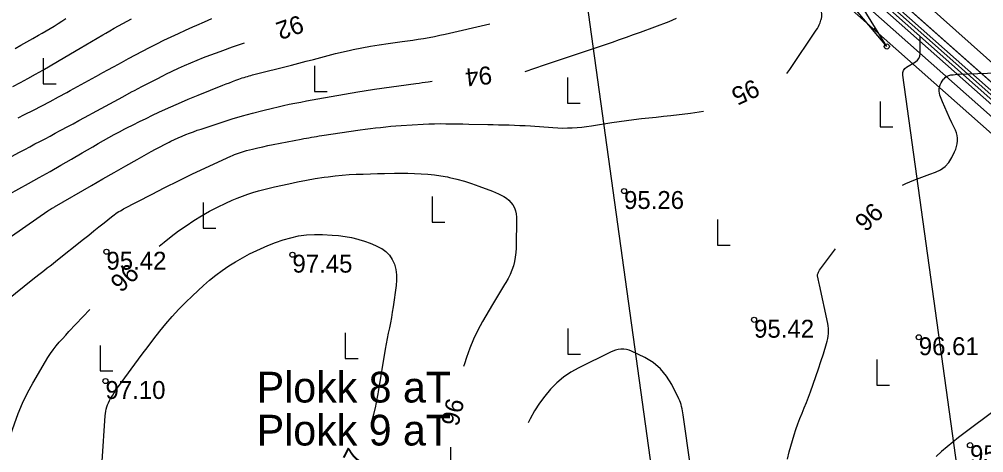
# Model space of a CAD drawing. Extents: x 672122 to 672963, y 6494983 to 6496223.
# Drawn here: x 672265.1 to 672340.4, y 6496023.6 to 6496057.5 of the extents above; entities that cross this region are included whole.
import ezdxf

# ---------------------------------------------------------------- set-up
doc = ezdxf.new("R2010")
doc.units = 0
for name, color, linetype in [('Default', 7, 'Continuous'), ('HALJASTUS', 7, 'Continuous'), ('HORISONTAAL', 7, 'Continuous'), ('KORGUS', 7, 'Continuous'), ('LAMAM', 7, 'Continuous'), ('PIIR', 7, 'Continuous'), ('PIIR_ME', 7, 'Continuous'), ('PIIR_TM', 7, 'Continuous'), ('PLOKK', 7, 'Continuous'), ('RELJEEF', 7, 'Continuous')]:
    doc.layers.add(name, color=color, linetype=linetype)

# ---------------------------------------------------------------- blocks, each defined once
blk = doc.blocks.new('RAIESM')
at = {"layer": 'Default'}
for points in [[(0, 2), (0, 0)], [(0, 0), (1, 0)]]:
    blk.add_lwpolyline(points, dxfattribs=at)

msp = doc.modelspace()

# ---------------------------------------------------------------- linework, layer by layer
at = {"layer": 'HORISONTAAL'}
for points in [[(672324.999, 6496053.213), (672325.236, 6496053.524), (672327.313, 6496056.592), (672327.4, 6496056.733), (672327.48, 6496056.878), (672327.549, 6496057.029), (672327.609, 6496057.184), (672327.678, 6496057.382), (672327.696, 6496057.441), (672327.712, 6496057.502), (672327.724, 6496057.563), (672327.734, 6496057.624), (672327.739, 6496057.686), (672327.741, 6496057.748), (672327.738, 6496057.81), (672327.732, 6496057.872), (672327.624, 6496058.661), (672327.563, 6496059.118), (672327.503, 6496059.574), (672327.446, 6496060.031), (672327.39, 6496060.488), (672327.207, 6496061.996)], [(672304.576, 6496053.376), (672306.096, 6496053.882), (672306.798, 6496054.116), (672307.499, 6496054.352), (672308.2, 6496054.588), (672308.901, 6496054.826), (672309.204, 6496054.929), (672309.753, 6496055.116), (672310.303, 6496055.303), (672310.852, 6496055.489), (672311.401, 6496055.676), (672311.95, 6496055.865), (672312.498, 6496056.057), (672313.044, 6496056.253), (672313.589, 6496056.451), (672315.816, 6496057.273), (672316.118, 6496057.398), (672316.411, 6496057.539)], [(672263.521, 6496043.368), (672265.811, 6496044.629), (672266.654, 6496045.096), (672267.494, 6496045.568), (672268.331, 6496046.047), (672269.165, 6496046.529), (672270.001, 6496047.016), (672270.416, 6496047.257), (672270.832, 6496047.497), (672271.248, 6496047.736), (672271.665, 6496047.973), (672272.089, 6496048.211), (672272.504, 6496048.439), (672272.921, 6496048.663), (672273.339, 6496048.884), (672273.489, 6496048.962), (672273.984, 6496049.216), (672274.482, 6496049.466), (672274.984, 6496049.71), (672275.487, 6496049.949), (672275.989, 6496050.184), (672276.747, 6496050.531), (672277.509, 6496050.869), (672278.276, 6496051.196), (672279.047, 6496051.514), (672280.991, 6496052.299), (672281.241, 6496052.398), (672281.492, 6496052.496), (672281.743, 6496052.592), (672281.995, 6496052.686), (672282.239, 6496052.775), (672282.37, 6496052.822), (672282.501, 6496052.868), (672282.633, 6496052.91), (672282.766, 6496052.952), (672282.899, 6496052.991), (672283.033, 6496053.029), (672283.167, 6496053.065), (672283.302, 6496053.101), (672286.352, 6496053.873), (672286.926, 6496054.02), (672287.499, 6496054.169), (672288.071, 6496054.321), (672288.643, 6496054.475), (672289.215, 6496054.626), (672289.789, 6496054.771), (672290.366, 6496054.907), (672290.943, 6496055.037), (672291.143, 6496055.081), (672291.823, 6496055.22), (672292.505, 6496055.347), (672293.19, 6496055.458), (672293.877, 6496055.558), (672294.969, 6496055.704), (672295.392, 6496055.762), (672295.815, 6496055.824), (672296.237, 6496055.89), (672296.658, 6496055.959), (672297.078, 6496056.034), (672297.498, 6496056.114), (672297.915, 6496056.202), (672298.332, 6496056.295), (672301.825, 6496057.103)], [(672264.595, 6496052.19), (672265.179, 6496052.507), (672265.761, 6496052.829), (672266.342, 6496053.153), (672266.92, 6496053.481), (672267.496, 6496053.812), (672268.07, 6496054.148), (672268.642, 6496054.486), (672269.852, 6496055.207), (672270.291, 6496055.468), (672270.732, 6496055.727), (672271.173, 6496055.986), (672271.615, 6496056.243), (672271.835, 6496056.37), (672272.168, 6496056.561), (672272.502, 6496056.752), (672272.837, 6496056.94), (672273.173, 6496057.128), (672273.51, 6496057.313), (672273.847, 6496057.497)], [(672264.762, 6496055.181), (672265.221, 6496055.433), (672265.679, 6496055.687), (672266.135, 6496055.943), (672266.591, 6496056.202), (672266.87, 6496056.362), (672267.184, 6496056.544), (672267.496, 6496056.729), (672267.805, 6496056.919), (672268.112, 6496057.111), (672268.418, 6496057.306), (672268.723, 6496057.502)], [(672265.001, 6496049.756), (672265.502, 6496050.011), (672266.19, 6496050.362), (672266.844, 6496050.698), (672267.496, 6496051.038), (672268.145, 6496051.382), (672268.793, 6496051.73), (672269.065, 6496051.877), (672269.639, 6496052.19), (672270.213, 6496052.504), (672270.786, 6496052.82), (672271.358, 6496053.139), (672271.385, 6496053.154), (672271.943, 6496053.464), (672272.503, 6496053.773), (672273.063, 6496054.078), (672273.625, 6496054.382), (672274.159, 6496054.668), (672274.71, 6496054.96), (672275.264, 6496055.248), (672275.82, 6496055.53), (672276.379, 6496055.807), (672276.941, 6496056.078), (672277.506, 6496056.343), (672278.074, 6496056.601), (672278.645, 6496056.853), (672278.947, 6496056.985), (672279.54, 6496057.243), (672280.132, 6496057.501)], [(672264.203, 6496046.582), (672265.116, 6496047.074), (672265.511, 6496047.286), (672265.908, 6496047.497), (672266.305, 6496047.706), (672266.703, 6496047.913), (672267.101, 6496048.121), (672267.498, 6496048.329), (672267.895, 6496048.54), (672268.291, 6496048.751), (672268.393, 6496048.806), (672268.84, 6496049.047), (672269.286, 6496049.288), (672269.731, 6496049.53), (672270.176, 6496049.772), (672271.146, 6496050.301), (672271.823, 6496050.67), (672272.501, 6496051.038), (672273.18, 6496051.404), (672273.859, 6496051.77), (672274.096, 6496051.897), (672274.659, 6496052.196), (672275.223, 6496052.492), (672275.791, 6496052.782), (672276.359, 6496053.07), (672276.542, 6496053.161), (672277.023, 6496053.396), (672277.507, 6496053.624), (672277.995, 6496053.843), (672278.486, 6496054.056), (672278.981, 6496054.26), (672279.478, 6496054.459), (672279.977, 6496054.65), (672280.479, 6496054.836), (672280.986, 6496055.019), (672281.744, 6496055.288), (672282.504, 6496055.554), (672282.68, 6496055.614)], [(672334.043, 6496044.492), (672334.314, 6496044.615), (672334.927, 6496044.877), (672335.549, 6496045.119), (672336.176, 6496045.346), (672336.611, 6496045.496), (672337.016, 6496045.693), (672337.373, 6496045.943), (672337.661, 6496046.27), (672337.901, 6496046.65), (672338.113, 6496047.099), (672338.196, 6496047.303), (672338.265, 6496047.51), (672338.311, 6496047.724), (672338.342, 6496047.941), (672338.344, 6496048.158), (672338.322, 6496048.371), (672338.266, 6496048.578), (672338.186, 6496048.78), (672337.9, 6496049.354), (672337.705, 6496049.76), (672337.517, 6496050.169), (672337.339, 6496050.583), (672337.169, 6496050.999), (672336.964, 6496051.517), (672336.918, 6496051.678), (672336.893, 6496051.84), (672336.901, 6496052.004), (672336.93, 6496052.169), (672336.986, 6496052.329), (672337.056, 6496052.482), (672337.144, 6496052.625), (672337.246, 6496052.762), (672337.288, 6496052.811), (672337.403, 6496052.919), (672337.529, 6496053.006), (672337.671, 6496053.065), (672337.824, 6496053.103), (672337.985, 6496053.123), (672338.148, 6496053.139), (672338.31, 6496053.151), (672338.473, 6496053.16), (672342.134, 6496053.301)], [(672263.622, 6496039.911), (672267.319, 6496042.476), (672267.336, 6496042.488), (672267.354, 6496042.5), (672267.372, 6496042.511), (672267.391, 6496042.523), (672267.464, 6496042.568), (672267.482, 6496042.579), (672267.5, 6496042.59), (672267.519, 6496042.601), (672267.537, 6496042.612), (672267.61, 6496042.656), (672267.666, 6496042.688), (672267.721, 6496042.721), (672267.776, 6496042.753), (672267.832, 6496042.785), (672270.724, 6496044.459), (672271.613, 6496044.972), (672272.503, 6496045.482), (672273.395, 6496045.989), (672274.289, 6496046.494), (672275.386, 6496047.111), (672275.733, 6496047.303), (672276.082, 6496047.491), (672276.434, 6496047.673), (672276.789, 6496047.851), (672276.93, 6496047.921), (672277.216, 6496048.059), (672277.505, 6496048.192), (672277.796, 6496048.319), (672278.09, 6496048.441), (672278.385, 6496048.557), (672278.683, 6496048.669), (672278.982, 6496048.775), (672279.284, 6496048.877), (672280.92, 6496049.411), (672281.713, 6496049.661), (672282.508, 6496049.898), (672283.309, 6496050.118), (672284.113, 6496050.327), (672284.85, 6496050.51), (672285.289, 6496050.615), (672285.729, 6496050.715), (672286.171, 6496050.809), (672286.613, 6496050.898), (672287.057, 6496050.982), (672287.501, 6496051.066), (672287.945, 6496051.148), (672288.389, 6496051.228), (672291.523, 6496051.79), (672291.686, 6496051.818), (672291.848, 6496051.846), (672292.011, 6496051.873), (672292.174, 6496051.899), (672292.337, 6496051.924), (672292.5, 6496051.949), (672292.664, 6496051.972), (672292.827, 6496051.995), (672296.056, 6496052.434), (672296.297, 6496052.468), (672296.538, 6496052.502), (672296.779, 6496052.536), (672297.019, 6496052.572), (672297.329, 6496052.618)], [(672263.418, 6496034.945), (672266.159, 6496037.144), (672266.381, 6496037.322), (672266.603, 6496037.498), (672266.827, 6496037.673), (672267.051, 6496037.848), (672267.275, 6496038.022), (672267.499, 6496038.197), (672267.722, 6496038.372), (672267.944, 6496038.549), (672270.109, 6496040.272), (672270.508, 6496040.59), (672270.907, 6496040.909), (672271.306, 6496041.228), (672271.704, 6496041.548), (672272.276, 6496042.008), (672272.389, 6496042.096), (672272.504, 6496042.181), (672272.622, 6496042.264), (672272.741, 6496042.344), (672272.862, 6496042.42), (672272.985, 6496042.494), (672273.11, 6496042.565), (672273.236, 6496042.633), (672275.411, 6496043.767), (672276.459, 6496044.304), (672277.512, 6496044.831), (672278.572, 6496045.343), (672279.637, 6496045.846), (672281.594, 6496046.752), (672281.742, 6496046.819), (672281.892, 6496046.882), (672282.042, 6496046.942), (672282.194, 6496047), (672282.348, 6496047.053), (672282.503, 6496047.102), (672282.659, 6496047.147), (672282.816, 6496047.188), (672283.3, 6496047.305), (672283.7, 6496047.4), (672284.101, 6496047.491), (672284.504, 6496047.576), (672284.907, 6496047.658), (672287.101, 6496048.088), (672287.301, 6496048.126), (672287.5, 6496048.164), (672287.701, 6496048.199), (672287.901, 6496048.234), (672288.102, 6496048.267), (672288.302, 6496048.3), (672288.503, 6496048.331), (672288.704, 6496048.361), (672291.705, 6496048.8), (672292.103, 6496048.856), (672292.501, 6496048.91), (672292.899, 6496048.96), (672293.298, 6496049.007), (672293.698, 6496049.049), (672294.098, 6496049.087), (672294.498, 6496049.118), (672294.899, 6496049.146), (672296.61, 6496049.251), (672297.055, 6496049.273), (672297.5, 6496049.289), (672297.946, 6496049.295), (672298.391, 6496049.294), (672298.837, 6496049.288), (672299.282, 6496049.28), (672299.728, 6496049.272), (672300.174, 6496049.262), (672301.663, 6496049.228), (672302.081, 6496049.218), (672302.5, 6496049.209), (672302.919, 6496049.2), (672303.337, 6496049.192), (672303.756, 6496049.18), (672304.174, 6496049.164), (672304.592, 6496049.141), (672305.01, 6496049.113), (672306.746, 6496048.985), (672307.123, 6496048.965), (672307.5, 6496048.954), (672307.878, 6496048.957), (672308.255, 6496048.97), (672308.633, 6496048.996), (672309.009, 6496049.03), (672309.384, 6496049.076), (672309.758, 6496049.13), (672311.352, 6496049.384), (672311.926, 6496049.471), (672312.502, 6496049.552), (672313.079, 6496049.624), (672313.656, 6496049.689), (672314.234, 6496049.751), (672314.812, 6496049.814), (672315.39, 6496049.878), (672315.968, 6496049.943), (672316.156, 6496049.964), (672316.828, 6496050.042), (672317.499, 6496050.125), (672318.169, 6496050.213), (672318.513, 6496050.26)], [(672276.016, 6496039.725), (672276.391, 6496040.033), (672276.953, 6496040.478), (672277.524, 6496040.91), (672278.11, 6496041.322), (672278.705, 6496041.721), (672279.321, 6496042.101), (672279.936, 6496042.453), (672280.565, 6496042.777), (672281.205, 6496043.082), (672281.705, 6496043.307), (672282.106, 6496043.477), (672282.51, 6496043.637), (672282.92, 6496043.782), (672283.334, 6496043.916), (672283.752, 6496044.037), (672284.172, 6496044.153), (672284.595, 6496044.259), (672285.019, 6496044.358), (672286.123, 6496044.605), (672286.813, 6496044.75), (672287.505, 6496044.883), (672288.2, 6496044.999), (672288.897, 6496045.104), (672289.202, 6496045.145), (672289.749, 6496045.212), (672290.297, 6496045.269), (672290.847, 6496045.31), (672291.397, 6496045.34), (672291.949, 6496045.36), (672292.5, 6496045.378), (672293.052, 6496045.391), (672293.603, 6496045.402), (672294.394, 6496045.414), (672294.912, 6496045.417), (672295.429, 6496045.415), (672295.947, 6496045.403), (672296.465, 6496045.386), (672296.981, 6496045.351), (672297.495, 6496045.3), (672298.005, 6496045.223), (672298.514, 6496045.13), (672298.675, 6496045.096), (672299.258, 6496044.959), (672299.836, 6496044.804), (672300.406, 6496044.622), (672300.971, 6496044.421), (672302.042, 6496044.011), (672302.269, 6496043.918), (672302.492, 6496043.819)], [(672302.492, 6496043.819), (672302.711, 6496043.71), (672302.927, 6496043.595), (672303.128, 6496043.461), (672303.313, 6496043.31), (672303.474, 6496043.134), (672303.619, 6496042.942), (672303.744, 6496042.707), (672303.833, 6496042.479), (672303.879, 6496042.24), (672303.899, 6496041.992), (672303.872, 6496039.577), (672303.854, 6496039.223), (672303.815, 6496038.872), (672303.748, 6496038.526), (672303.661, 6496038.182), (672303.546, 6496037.847), (672303.414, 6496037.519), (672303.256, 6496037.203), (672303.082, 6496036.895), (672302.978, 6496036.728), (672302.741, 6496036.341), (672302.505, 6496035.953), (672302.271, 6496035.563), (672302.04, 6496035.172), (672301.261, 6496033.846), (672300.889, 6496033.162), (672300.55, 6496032.464), (672300.257, 6496031.745), (672299.997, 6496031.012), (672299.839, 6496030.515), (672299.782, 6496030.327)], [(672271.556, 6496022.93), (672271.796, 6496026.466), (672271.815, 6496026.642), (672271.841, 6496026.817), (672271.879, 6496026.989), (672271.925, 6496027.16), (672271.983, 6496027.327), (672272.05, 6496027.491), (672272.128, 6496027.649), (672272.214, 6496027.804), (672272.265, 6496027.888), (672272.385, 6496028.081), (672272.508, 6496028.271), (672272.636, 6496028.459), (672272.767, 6496028.644), (672274.69, 6496031.281), (672275.139, 6496031.886), (672275.596, 6496032.486), (672276.064, 6496033.077), (672276.539, 6496033.662), (672277.03, 6496034.233), (672277.536, 6496034.79), (672278.064, 6496035.327), (672278.606, 6496035.849), (672279.468, 6496036.647), (672279.938, 6496037.06), (672280.422, 6496037.456), (672280.927, 6496037.826), (672281.444, 6496038.179), (672281.978, 6496038.507), (672282.52, 6496038.821), (672283.074, 6496039.113), (672283.636, 6496039.391), (672283.922, 6496039.526), (672284.498, 6496039.778), (672285.082, 6496040.009), (672285.678, 6496040.208), (672286.281, 6496040.385), (672286.894, 6496040.516), (672287.51, 6496040.608), (672288.132, 6496040.641), (672288.758, 6496040.635), (672289.517, 6496040.591), (672290.023, 6496040.547), (672290.525, 6496040.483), (672291.022, 6496040.389), (672291.516, 6496040.276), (672291.602, 6496040.253), (672292.045, 6496040.12), (672292.479, 6496039.966)], [(672292.479, 6496039.966), (672292.9, 6496039.78), (672293.313, 6496039.573), (672293.381, 6496039.536), (672293.713, 6496039.298), (672293.998, 6496039.022), (672294.211, 6496038.687), (672294.377, 6496038.313), (672294.474, 6496037.904), (672294.534, 6496037.493), (672294.539, 6496037.076), (672294.508, 6496036.657), (672294.273, 6496034.992), (672294.21, 6496034.574), (672294.141, 6496034.157), (672294.063, 6496033.742), (672293.98, 6496033.327), (672293.896, 6496032.913), (672293.814, 6496032.498), (672293.738, 6496032.083), (672293.665, 6496031.666), (672293.1, 6496028.329), (672293.077, 6496028.191), (672293.054, 6496028.053), (672293.032, 6496027.915), (672293.01, 6496027.777), (672292.986, 6496027.639), (672292.96, 6496027.501), (672292.931, 6496027.364), (672292.899, 6496027.228), (672292.733, 6496026.56), (672292.604, 6496026.094), (672292.589, 6496026.044)], [(672325.062, 6496023.07), (672325.195, 6496023.647), (672325.585, 6496024.973), (672325.72, 6496025.404), (672325.865, 6496025.831), (672326.026, 6496026.252), (672326.197, 6496026.67), (672326.371, 6496027.086), (672326.541, 6496027.505), (672326.703, 6496027.926), (672326.861, 6496028.35), (672327.077, 6496028.949), (672327.284, 6496029.535), (672327.485, 6496030.124), (672327.677, 6496030.716), (672327.862, 6496031.31), (672328.108, 6496032.117), (672328.16, 6496032.31), (672328.204, 6496032.504), (672328.237, 6496032.7), (672328.261, 6496032.898), (672328.269, 6496033.097), (672328.266, 6496033.295), (672328.245, 6496033.492), (672328.211, 6496033.688), (672327.553, 6496036.688), (672327.527, 6496036.808), (672327.502, 6496036.928), (672327.478, 6496037.049), (672327.456, 6496037.17), (672327.411, 6496037.411), (672327.418, 6496037.5), (672327.459, 6496037.619), (672327.482, 6496037.678), (672327.509, 6496037.734), (672327.54, 6496037.788), (672327.575, 6496037.84), (672328.813, 6496039.502)], [(672264.083, 6496023.328), (672264.134, 6496023.74), (672264.203, 6496024.147), (672264.3, 6496024.549), (672264.415, 6496024.947), (672264.704, 6496025.828), (672265.003, 6496026.653), (672265.337, 6496027.462), (672265.721, 6496028.248), (672266.139, 6496029.019), (672267.123, 6496030.703), (672267.319, 6496031.021), (672267.525, 6496031.331), (672267.745, 6496031.631), (672267.975, 6496031.924), (672268.215, 6496032.209), (672268.46, 6496032.491), (672268.711, 6496032.767), (672268.965, 6496033.04), (672270.609, 6496034.763)], [(672317.5, 6496022.5), (672316.91, 6496026.542), (672316.886, 6496026.703), (672316.859, 6496026.863), (672316.831, 6496027.022), (672316.8, 6496027.182), (672316.762, 6496027.339), (672316.717, 6496027.493), (672316.659, 6496027.643), (672316.593, 6496027.791), (672316.033, 6496028.922), (672315.626, 6496029.57), (672315.15, 6496030.148), (672314.568, 6496030.621), (672313.917, 6496031.024), (672312.894, 6496031.522), (672312.694, 6496031.6), (672312.489, 6496031.654), (672312.279, 6496031.674), (672312.064, 6496031.671), (672311.849, 6496031.638), (672311.638, 6496031.59), (672311.434, 6496031.519), (672311.234, 6496031.434), (672308.766, 6496030.22), (672308.158, 6496029.876), (672307.581, 6496029.49), (672307.053, 6496029.041), (672306.557, 6496028.549), (672306.109, 6496028.008), (672305.691, 6496027.447), (672305.32, 6496026.854), (672304.98, 6496026.24), (672304.818, 6496025.919)], [(672341.71, 6496027.253), (672338.419, 6496024.768), (672337.965, 6496024.414), (672337.52, 6496024.051), (672337.086, 6496023.674), (672336.66, 6496023.287)]]:
    msp.add_lwpolyline(points, dxfattribs=at)
at = {"layer": 'KORGUS'}
for centre in [(672332.815, 6496055.323), (672312.302, 6496044.029), (672271.889, 6496039.284), (672286.413, 6496039.054), (672322.453, 6496033.968), (672335.312, 6496032.604), (672271.819, 6496029.182), (672339.314, 6496024.168)]:
    msp.add_circle(centre, 0.2, dxfattribs=at)
at = {"layer": 'LAMAM'}
for points in [[(672317.24, 6496002.335), (672309.286, 6496059.702), (672308.887, 6496061.368), (672308.178, 6496062.838), (672307.159, 6496064.114), (672305.831, 6496065.196), (672297.558, 6496070.686), (672297.285, 6496070.913), (672297.09, 6496071.183), (672296.973, 6496071.494), (672296.934, 6496071.847), (672296.934, 6496074.092)], [(672340.142, 6496009.301), (672334.069, 6496053.096), (672334.067, 6496053.286), (672334.115, 6496053.453), (672334.214, 6496053.594), (672334.364, 6496053.712), (672335.067, 6496054.133), (672335.22, 6496054.251), (672335.33, 6496054.394), (672335.396, 6496054.561), (672335.418, 6496054.753), (672335.418, 6496056.142)]]:
    msp.add_lwpolyline(points, dxfattribs=at)
at = {"layer": 'PIIR'}
msp.add_lwpolyline([(672293.532, 6496121.075), (672310.719, 6496077.612), (672451.337, 6495953.05), (672537.849, 6496036.579), (672523.487, 6496035.55), (672512.727, 6496051.69)], dxfattribs=at)
at = {"layer": 'PIIR_ME'}
for points in [[(672310.664, 6496078.434), (672451.313, 6495953.73), (672536.914, 6496036.261)], [(672312.516, 6496077.125), (672451.306, 6495954.071), (672528.719, 6496028.708)], [(672514.967, 6496013.347), (672537.141, 6496034.754), (672694.58, 6495835.886), (672700.796, 6495801.335), (672359.313, 6495763.2), (672212.647, 6495881.379), (672190.47, 6496045.088), (672310.747, 6496076.687), (672451.379, 6495951.958), (672514.967, 6496013.347)]]:
    msp.add_lwpolyline(points, dxfattribs=at)
msp.add_lwpolyline([(672189.36, 6496045.83), (672311.01, 6496077.79), (672451.35, 6495953.32), (672537.24, 6496036.24), (672695.52, 6495836.31), (672701.97, 6495800.46), (672359.01, 6495762.16), (672211.71, 6495880.85)], close=True, dxfattribs=at)
at = {"layer": 'PIIR_TM'}
msp.add_lwpolyline([(672703.144, 6495799.585), (672358.707, 6495761.12), (672210.773, 6495880.321), (672188.25, 6496046.572), (672311.273, 6496078.893), (672451.321, 6495954.682), (672537.339, 6496037.726), (672696.46, 6495836.734)], close=True, dxfattribs=at)
at = {"layer": 'PLOKK'}
for points in [[(672295.745, 6496121.752), (672313.32, 6496078.79), (672451.35, 6495955.64), (672530.13, 6496029.62)], [(672295.759, 6496121.757), (672313.771, 6496076.681), (672451.292, 6495954.752), (672534.417, 6496034.895)]]:
    msp.add_lwpolyline(points, dxfattribs=at)
msp.add_lwpolyline([(672191.579, 6496044.345), (672310.483, 6496075.584), (672451.408, 6495950.596), (672537.042, 6496033.268), (672693.64, 6495835.462), (672699.623, 6495802.21), (672359.616, 6495764.24), (672213.585, 6495881.908)], close=True, dxfattribs=at)
at = {"layer": 'RELJEEF'}
msp.add_line((672331.941, 6496056.746), (672331.729, 6496056.615), dxfattribs=at)
for points in [[(672332.815, 6496055.323), (672329.143, 6496061.301), (672325.562, 6496066.948), (672322.824, 6496070.309), (672319.083, 6496074.231), (672307.548, 6496084.682), (672302.893, 6496088.835), (672298.701, 6496092.456), (672296.544, 6496095.154), (672296.233, 6496097.873), (672296.494, 6496102.065), (672297.417, 6496105.867), (672298.34, 6496110.1), (672298.209, 6496113.029), (672296.093, 6496116.76), (672293.314, 6496121.254), (672291.469, 6496124.494)], [(672332.815, 6496055.323), (672321.47, 6496068.824), (672306.063, 6496082.225), (672301.7, 6496085.044), (672295.922, 6496087.561), (672289.884, 6496090.47), (672286.794, 6496092.326), (672283.083, 6496095.596), (672280.465, 6496098.655), (672280.174, 6496100.661), (672280.435, 6496103.801), (672280.927, 6496108.956), (672280.706, 6496112.256), (672279.693, 6496115.396), (672278.138, 6496118.766)]]:
    msp.add_lwpolyline(points, dxfattribs=at)

# ---------------------------------------------------------------- block references
at = {"layer": 'HALJASTUS'}
for p in [(672266.966, 6496052.42), (672288.13, 6496051.808), (672307.88, 6496050.897), (672332.286, 6496049.034), (672297.321, 6496041.605), (672279.442, 6496041.14), (672319.597, 6496039.8), (672290.542, 6496030.943), (672307.902, 6496031.28), (672271.396, 6496029.97), (672332.033, 6496028.852), (672298.749, 6496022.016)]:
    msp.add_blockref('RAIESM', p, dxfattribs=at)

# ---------------------------------------------------------------- texts
at = {"layer": 'HORISONTAAL'}
for s, rotation, p in [('92', 198.75472, (672286.979, 6496057.813)), ('94', 185.9773, (672301.915, 6496053.802)), ('95', 204.48248, (672322.449, 6496052.821)), ('96', 223.654, (672331.698, 6496043.222)), ('96', 222.54531, (672273.607, 6496038.464)), ('96', 76.44871, (672299.357, 6496025.578)), ('97', 62.65561, (672291.064, 6496021.572))]:
    msp.add_text(s, height=1.4, rotation=rotation, dxfattribs=at).set_placement(p)
at = {"layer": 'KORGUS'}
for s, p in [('95.26', (672312.302, 6496042.629)), ('95.42', (672271.889, 6496037.884)), ('97.45', (672286.413, 6496037.654)), ('95.42', (672322.453, 6496032.568)), ('96.61', (672335.312, 6496031.204)), ('97.10', (672271.819, 6496027.782)), ('95.78', (672339.314, 6496022.768))]:
    msp.add_text(s, height=1.4, dxfattribs=at).set_placement(p)
at = {"layer": 'PLOKK'}
for s, p in [('Plokk 8 aT', (672283.628, 6496027.504)), ('Plokk 9 aT', (672283.628, 6496024.144))]:
    msp.add_text(s, height=2.4, dxfattribs=at).set_placement(p)

doc.saveas('drawing.dxf')
